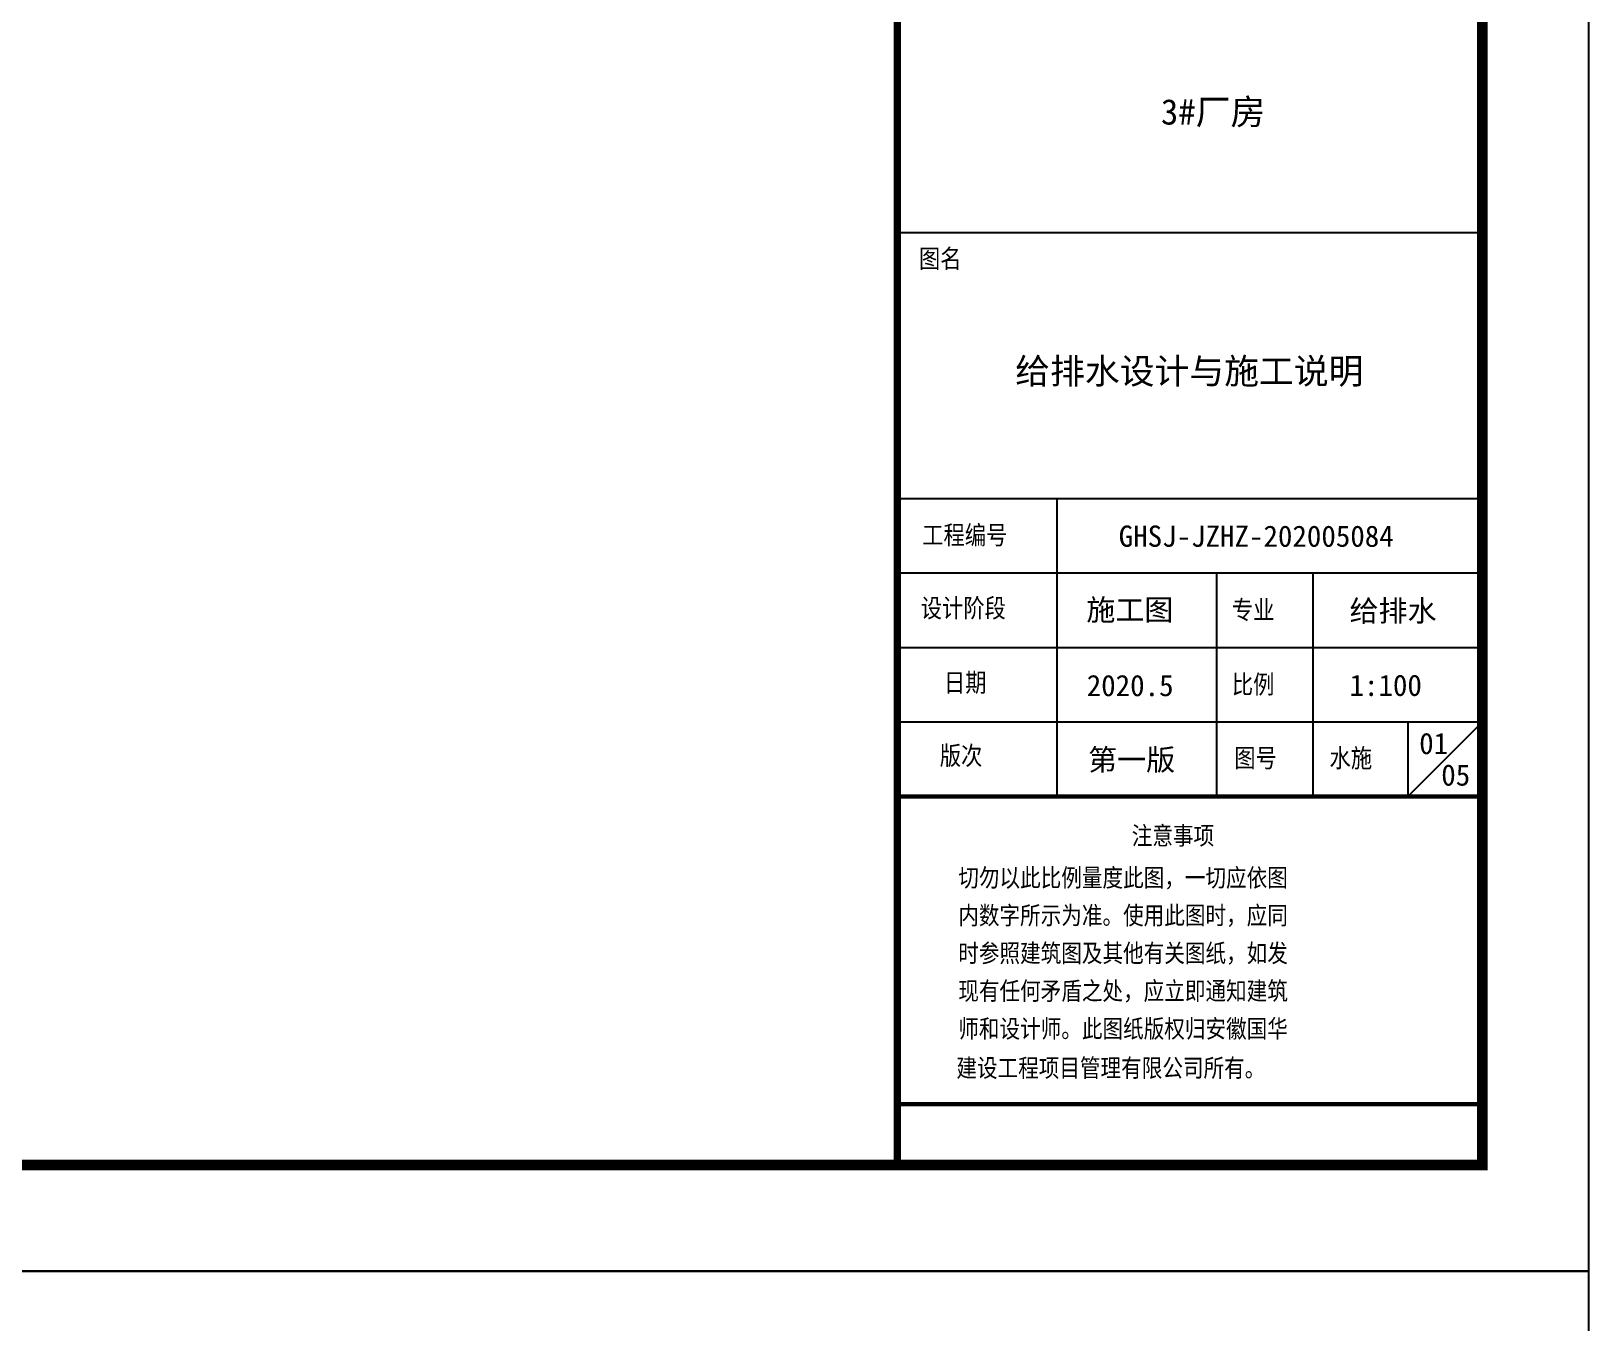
# Model space of a CAD drawing. Extents: x -427546 to -314919, y 698702 to 968782.
# Drawn here: x -367887 to -353246, y 926307 to 938439 of the extents above; entities that cross this region are included whole.
import ezdxf

# ---------------------------------------------------------------- set-up
doc = ezdxf.new("R2010")
doc.units = 0
doc.header["$LTSCALE"] = 1000
doc.header["$MEASUREMENT"] = 0
for name, color, linetype in [('1', 1, 'CONTINUOUS'), ('PP-PM-TK', 7, 'CONTINUOUS'), ('PUB_TEXT', 7, 'CONTINUOUS'), ('PUB_TITLE', 4, 'CONTINUOUS'), ('TWT_TITLE', 7, 'CONTINUOUS')]:
    doc.layers.add(name, color=color, linetype=linetype)
doc.styles.add('-黑体', font='simhei.ttf', dxfattribs={"width": 0.8})
doc.styles.add('TQ', font='txt.shx', dxfattribs={"width": 0.8, "bigfont": 'hztxt.shx'})

msp = doc.modelspace()

# ---------------------------------------------------------------- linework, layer by layer
at = {"layer": '1'}
msp.add_line((-359745.8, 936546.4), (-354245.8, 936546.4), dxfattribs=at)
at = {"layer": '1', "color": 4}
for p, q in [((-359745.8, 934046.4), (-354245.8, 934046.4)), ((-358246.2, 934046.4), (-358246.2, 931246.4)), ((-359745.8, 933346.4), (-354245.8, 933346.4)), ((-356745.8, 933346.4), (-356745.8, 931246.4)), ((-355841.4, 933346.4), (-355841.4, 931246.4)), ((-359745.8, 932646.4), (-354245.8, 932646.4)), ((-359745.8, 931946.4), (-354245.8, 931946.4)), ((-354245.8, 931946.4), (-354945.8, 931246.4)), ((-354945.8, 931946.4), (-354945.8, 931246.4))]:
    msp.add_line(p, q, dxfattribs=at)
at = {"layer": '1', "color": 4, "const_width": 40}
msp.add_lwpolyline([(-359745.8, 931246.4), (-354245.8, 931246.4)], dxfattribs=at)
at = {"layer": 'PP-PM-TK', "color": 4}
for points, const_width in [([(-359745.8, 967782.3), (-359745.8, 927782.3)], 70), ([(-359745.8, 928354.1), (-354245.8, 928354.1)], 40)]:
    msp.add_lwpolyline(points, dxfattribs=dict(at, const_width=const_width))
at = {"layer": 'TWT_TITLE', "color": 4}
for points in [[(-427545.8, 926782.3), (-353245.8, 926782.3), (-353245.8, 968782.3), (-427545.8, 968782.3)], [(-427545.8, 884782.3), (-353245.8, 884782.3), (-353245.8, 926782.3), (-427545.8, 926782.3)]]:
    msp.add_lwpolyline(points, close=True, dxfattribs=at)
at = {"layer": 'TWT_TITLE', "color": 4, "const_width": 100}
msp.add_lwpolyline([(-425045.8, 927782.3), (-354245.8, 927782.3), (-354245.8, 967782.3), (-425045.8, 967782.3)], close=True, dxfattribs=at)

# ---------------------------------------------------------------- texts
at = {"layer": 'PUB_TEXT', "color": 2, "style": 'TQ'}
for s, height, p in [('图名', 200, (-359542.5, 936194.4)), ('工程编号', 200, (-359511.8, 933595.8)), ('设计阶段', 200, (-359525.4, 932909.6)), ('专业', 200, (-356600.9, 932892.8)), ('日期', 200, (-359307, 932209.6)), ('比例', 200, (-356600.9, 932192.8)), ('版次', 200, (-359346.4, 931523.1)), ('图号', 200, (-356578.5, 931500.3)), ('水施', 200, (-355682.8, 931499.4)), ('注意事项', 193.6, (-357542.2, 930773.9)), ('切勿以此比例量度此图，一切应依图', 193.6, (-359172.5, 930378.1)), ('内数字所示为准。使用此图时，应同', 193.6, (-359172.5, 930024.3)), ('时参照建筑图及其他有关图纸，如发', 193.6, (-359172.5, 929669.3)), ('现有任何矛盾之处，应立即通知建筑', 193.6, (-359172.5, 929314.4)), ('师和设计师。此图纸版权归安徽国华', 193.6, (-359172.5, 928959.5)), ('建设工程项目管理有限公司所有。', 193.6, (-359190.6, 928590.3))]:
    msp.add_text(s, height=height, dxfattribs=at).set_placement(p)
at = {"layer": 'PUB_TITLE', "color": 255, "style": '-黑体'}
for s, height, p in [('3#厂房', 240, (-357268.1, 937561)), ('GHSJ-JZHZ-202005084', 200, (-357664.7, 933592.6)), ('施工图', 200, (-357969, 932899.7)), ('给排水', 200, (-355495.3, 932890.7)), ('2020.5', 200, (-357965.3, 932188.7)), ('1:100', 200, (-355495.3, 932190.7)), ('01', 200, (-354840.1, 931643.9)), ('第一版', 200, (-357952.4, 931491.4)), ('05', 200, (-354632.9, 931347.3))]:
    msp.add_text(s, height=height, dxfattribs=at).set_placement(p)
at = {"layer": 'PUB_TITLE', "color": 6, "style": '-黑体'}
msp.add_text('给排水设计与施工说明', height=240, dxfattribs=at).set_placement((-358637.7, 935124.1))

doc.saveas('drawing.dxf')
